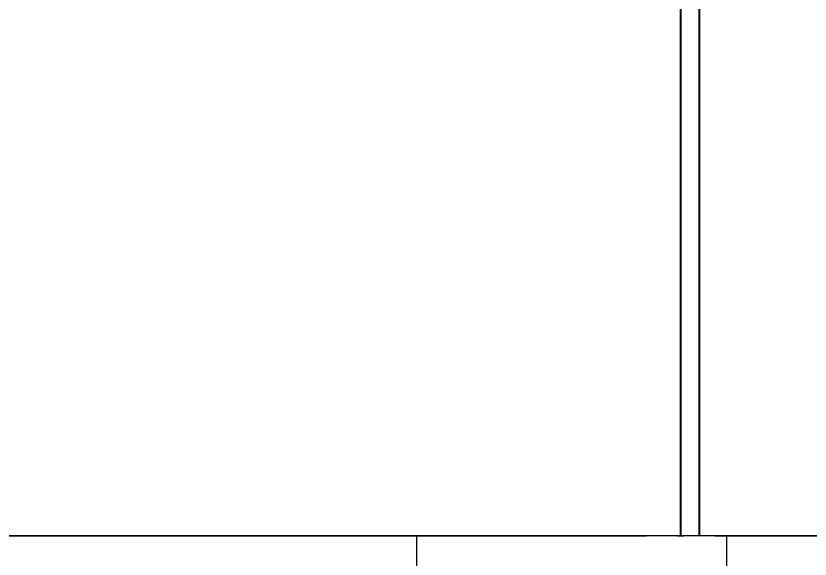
# Model space of a CAD drawing. Header units: millimetres. Extents: x 0 to 268175, y 0 to 74250.
# Drawn here: x 84100 to 89223, y 46798 to 50303 of the extents above; entities that cross this region are included whole.
import ezdxf

# ---------------------------------------------------------------- set-up
doc = ezdxf.new("R2010")
doc.units = ezdxf.units.MM
doc.header["$LTSCALE"] = 200
doc.linetypes.add('CEN-GAUN', pattern=[32.2, 30, -1, 0.2, -1])
doc.layers.add('1 CEN', color=15, linetype='CEN-GAUN')
doc.layers.add('BA', color=9, linetype='Continuous')

msp = doc.modelspace()

# ---------------------------------------------------------------- linework, layer by layer
at = {"layer": '1 CEN'}
msp.add_line((43528.6, 46948.2), (120280.2, 46948.2), dxfattribs=at)
at = {"layer": 'BA'}
for p, q in [((88385.2, 53798.2), (88385.2, 46948.2)), ((88389.2, 53798.2), (88389.2, 46948.2)), ((88506.2, 53798.2), (88506.2, 46948.2)), ((88510.2, 53798.2), (88510.2, 46948.2)), ((112885.2, 46948.2), (44250.2, 46948.2)), ((86685.2, 46948.2), (86685.2, 46248.2)), ((88685.2, 46948.2), (86685.2, 46948.2)), ((88685.2, 46248.2), (88685.2, 46948.2))]:
    msp.add_line(p, q, dxfattribs=at)

doc.saveas('drawing.dxf')
